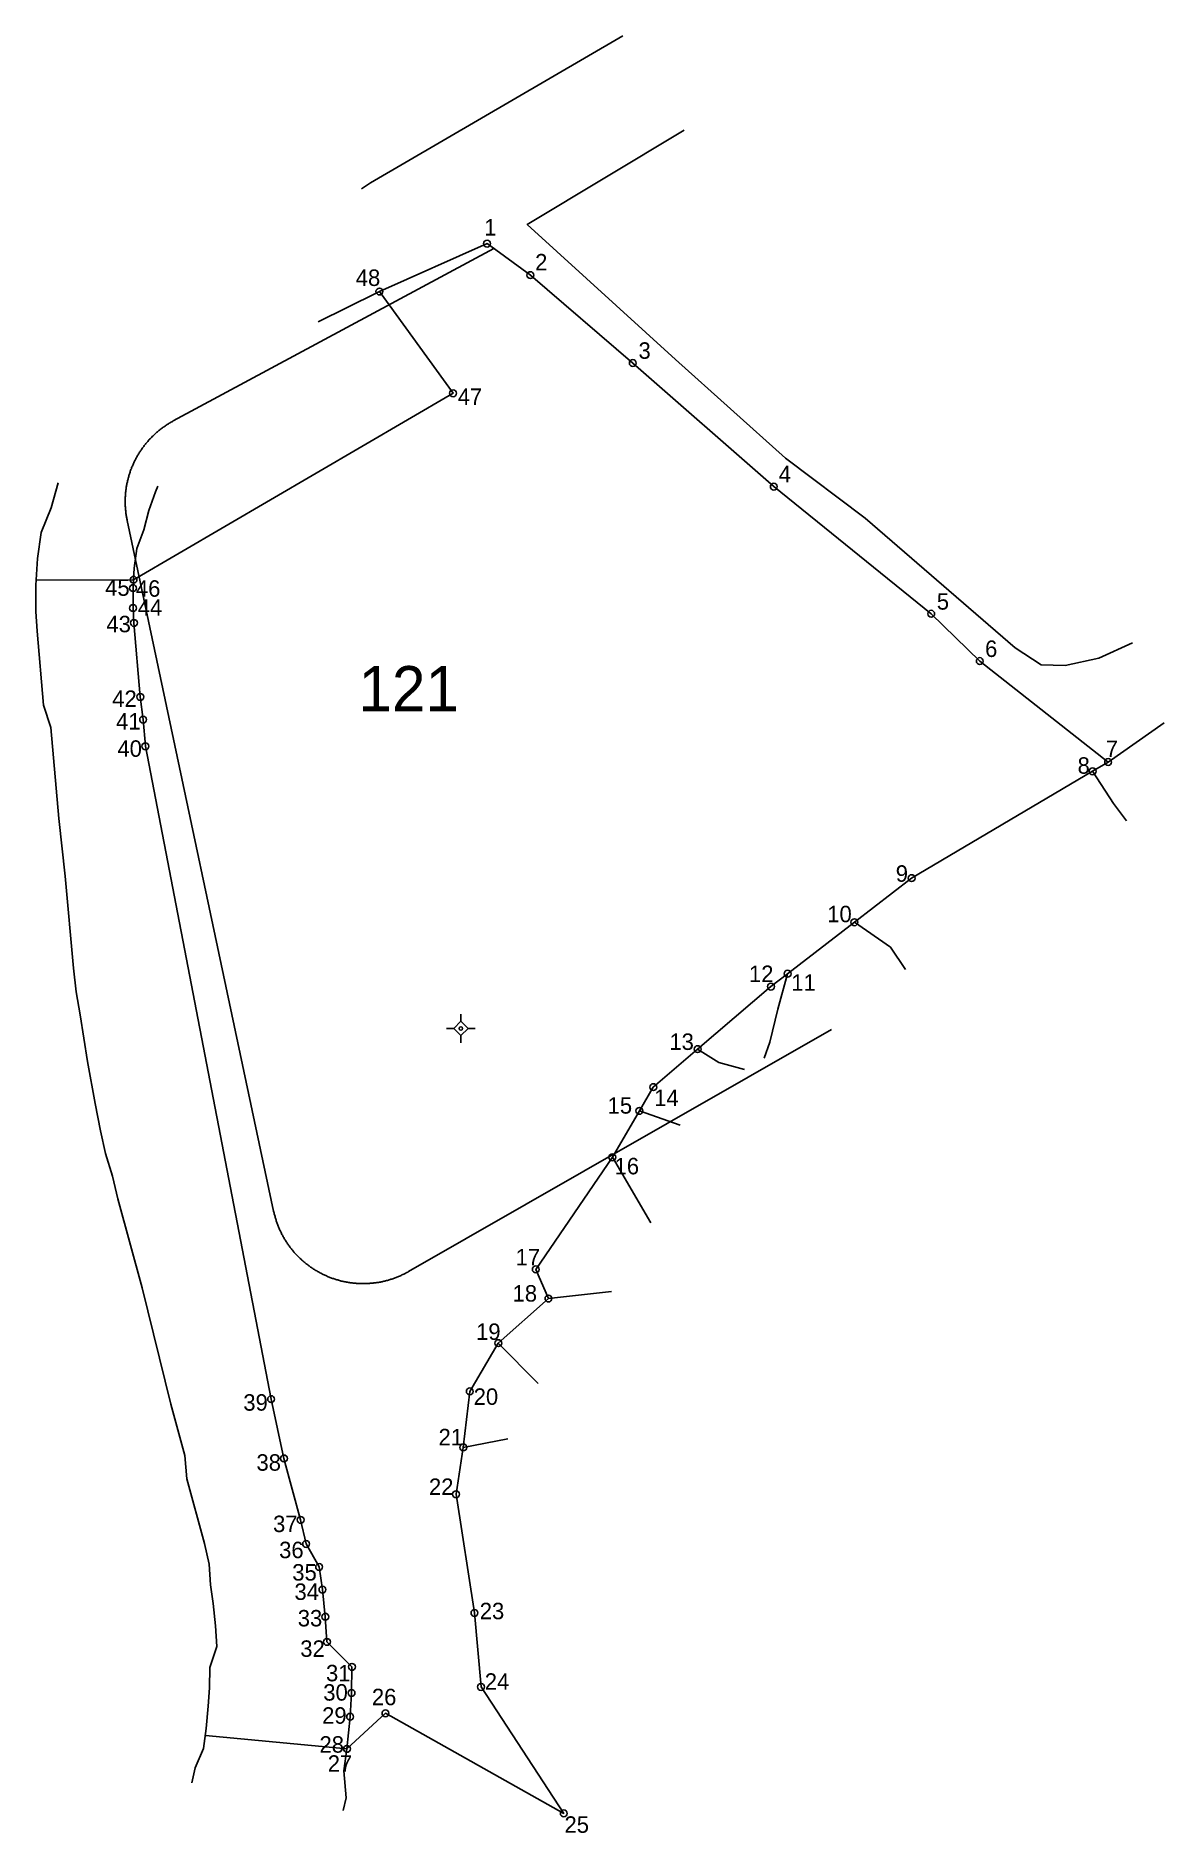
# Model space of a CAD drawing. Extents: x 551253 to 551352, y 1839346 to 1839504.
import ezdxf

# ---------------------------------------------------------------- set-up
doc = ezdxf.new("R2010")
doc.units = 0
for name, color, linetype in [('Level 10', 7, 'Continuous'), ('Level 11', 7, 'Continuous'), ('Level 15', 7, 'Continuous'), ('Level 16', 7, 'Continuous'), ('Level 20', 7, 'Continuous'), ('Level 30', 7, 'Continuous'), ('Level 5', 7, 'Continuous'), ('Level 9', 7, 'Continuous')]:
    doc.layers.add(name, color=color, linetype=linetype)

msp = doc.modelspace()

# ---------------------------------------------------------------- linework, layer by layer
at = {"layer": 'Level 10'}
for p, q in [((551345.39, 1839439.26), (551346.75, 1839440.07)), ((551318.73, 1839421.56), (551324.56, 1839426.06)), ((551303.41, 1839405.5), (551305.77, 1839409.56)), ((551293.43, 1839389.25), (551297.82, 1839393.15))]:
    msp.add_line(p, q, dxfattribs=at)
for points in [[(551283.04, 1839481.22), (551292.45, 1839485.41), (551296.24, 1839482.66), (551305.19, 1839474.97), (551317.52, 1839464.16), (551331.28, 1839453.04), (551335.53, 1839448.9), (551346.75, 1839440.07)], [(551283.04, 1839481.22), (551289.48, 1839472.32), (551261.54, 1839456.01)], [(551261.54, 1839456.01), (551261.5, 1839455.28), (551261.5, 1839453.54), (551261.58, 1839452.24), (551262.13, 1839445.76), (551262.38, 1839443.78), (551262.58, 1839441.45), (551273.57, 1839384.35), (551274.69, 1839379.16), (551276.15, 1839373.79), (551276.63, 1839371.68), (551277.77, 1839369.67), (551278.06, 1839367.69), (551278.31, 1839365.31), (551278.45, 1839363.12), (551280.64, 1839360.93), (551280.6, 1839358.65), (551280.48, 1839356.57), (551280.2, 1839353.76)], [(551324.56, 1839426.06), (551329.57, 1839429.92), (551345.39, 1839439.26)], [(551310.86, 1839414.96), (551317.27, 1839420.43), (551318.73, 1839421.56)], [(551305.77, 1839409.56), (551306.98, 1839411.64), (551310.86, 1839414.96)], [(551297.82, 1839393.15), (551296.71, 1839395.7), (551303.41, 1839405.5)], [(551290.37, 1839380.13), (551290.94, 1839385.03), (551293.43, 1839389.25)], [(551280.2, 1839353.76), (551283.57, 1839356.87), (551299.16, 1839348.12), (551291.92, 1839359.18), (551291.35, 1839365.65), (551289.74, 1839376.03), (551290.37, 1839380.13)]]:
    msp.add_lwpolyline(points, dxfattribs=at)
at = {"layer": 'Level 11'}
for p, q in [((551290.16, 1839418.02), (551290.16, 1839417.4)), ((551289.54, 1839416.77), (551288.91, 1839416.77)), ((551290.16, 1839417.4), (551289.54, 1839416.77)), ((551289.54, 1839416.77), (551290.16, 1839416.15)), ((551290.79, 1839416.77), (551290.16, 1839417.4)), ((551290.16, 1839416.15), (551290.79, 1839416.77)), ((551290.16, 1839416.15), (551290.16, 1839415.52)), ((551291.41, 1839416.77), (551290.79, 1839416.77))]:
    msp.add_line(p, q, dxfattribs=at)
msp.add_circle((551290.16, 1839416.77), 0.15, dxfattribs=at)
at = {"layer": 'Level 16'}
for p, q in [((551346.75, 1839440.07), (551351.64, 1839443.5)), ((551305.77, 1839409.56), (551309.33, 1839408.3)), ((551303.41, 1839405.5), (551306.76, 1839399.77)), ((551297.82, 1839393.15), (551303.32, 1839393.75)), ((551293.43, 1839389.25), (551296.92, 1839385.73)), ((551290.37, 1839380.13), (551294.28, 1839380.88))]:
    msp.add_line(p, q, dxfattribs=at)
for points in [[(551281.46, 1839490.21), (551282.26, 1839490.74), (551304.31, 1839503.58)], [(551309.69, 1839495.33), (551295.96, 1839487.09), (551308.93, 1839475.28), (551318.53, 1839466.65), (551325.51, 1839461.39), (551338.63, 1839450.05), (551340.89, 1839448.58), (551343, 1839448.52), (551345.95, 1839449.15), (551348.89, 1839450.5)], [(551277.68, 1839478.57), (551282.82, 1839481.12), (551283.04, 1839481.22)], [(551266.65, 1839350.79), (551266.94, 1839352.1), (551267.65, 1839353.78), (551267.9, 1839355.55), (551268.08, 1839357.49), (551268.17, 1839359.11), (551268.2, 1839360.89), (551268.83, 1839362.71), (551268.71, 1839364.51), (551268.51, 1839366.48), (551268.27, 1839368.11), (551268.14, 1839369.93), (551267.74, 1839371.71), (551266.19, 1839377.38), (551266.04, 1839379.41), (551264.79, 1839383.9), (551262.31, 1839394.08), (551260.18, 1839401.86), (551259.69, 1839403.85), (551259.1, 1839405.83), (551258.66, 1839407.83), (551258.18, 1839410.22), (551257.51, 1839413.89), (551256.88, 1839417.96), (551256.53, 1839419.98), (551256.29, 1839422.03), (551255.56, 1839430.09), (551255, 1839435.12), (551254.32, 1839443.09), (551253.67, 1839445.04), (551253.12, 1839451.52), (551253.01, 1839453.25), (551253.01, 1839455.55), (551253.16, 1839457.86), (551253.46, 1839460.14), (551254.35, 1839462.3), (551254.94, 1839464.5)], [(551261.54, 1839456.01), (551261.61, 1839457.02), (551261.84, 1839458.75), (551262.44, 1839460.39), (551262.89, 1839462.06), (551263.45, 1839463.69), (551263.66, 1839464.19)], [(551345.39, 1839439.26), (551347.21, 1839436.44), (551348.35, 1839434.93)], [(551324.56, 1839426.06), (551327.71, 1839423.87), (551329.04, 1839421.93)], [(551316.67, 1839414.16), (551317.18, 1839415.57), (551317.88, 1839418.47), (551318.73, 1839421.56)], [(551310.86, 1839414.96), (551312.72, 1839413.79), (551314.97, 1839413.17)], [(551279.88, 1839348.36), (551280.12, 1839349.47), (551279.93, 1839351.84), (551280.2, 1839353.76)]]:
    msp.add_lwpolyline(points, dxfattribs=at)
at = {"layer": 'Level 20'}
for centre in [(551292.45, 1839485.41), (551296.24, 1839482.66), (551283.04, 1839481.22), (551305.19, 1839474.97), (551289.48, 1839472.32), (551317.52, 1839464.16), (551261.5, 1839455.28), (551261.54, 1839456.01), (551261.5, 1839453.54), (551261.58, 1839452.24), (551331.28, 1839453.04), (551335.53, 1839448.9), (551262.13, 1839445.76), (551262.38, 1839443.78), (551262.58, 1839441.45), (551345.39, 1839439.26), (551346.75, 1839440.07), (551329.57, 1839429.92), (551324.56, 1839426.06), (551317.27, 1839420.43), (551318.73, 1839421.56), (551310.86, 1839414.96), (551306.98, 1839411.64), (551305.77, 1839409.56), (551303.41, 1839405.5), (551296.71, 1839395.7), (551297.82, 1839393.15), (551293.43, 1839389.25), (551273.57, 1839384.35), (551290.94, 1839385.03), (551290.37, 1839380.13), (551274.69, 1839379.16), (551289.74, 1839376.03), (551276.15, 1839373.79), (551276.63, 1839371.68), (551277.77, 1839369.67), (551278.06, 1839367.69), (551278.31, 1839365.31), (551291.35, 1839365.65), (551278.45, 1839363.12), (551280.64, 1839360.93), (551291.92, 1839359.18), (551280.6, 1839358.65), (551280.48, 1839356.57), (551283.57, 1839356.87), (551280.2, 1839353.76), (551299.16, 1839348.12)]:
    msp.add_circle(centre, 0.3, dxfattribs=at)
at = {"layer": 'Level 30'}
msp.add_line((551300.92, 1839404.28), (551322.57, 1839416.67), dxfattribs=at)
msp.add_lwpolyline([(551293.04, 1839484.98), (551265.02, 1839469.9), (551264.95, 1839469.87), (551264.88, 1839469.83), (551264.81, 1839469.79), (551264.74, 1839469.75), (551264.67, 1839469.71), (551264.61, 1839469.66), (551264.54, 1839469.62), (551264.47, 1839469.58), (551264.4, 1839469.54), (551264.34, 1839469.49), (551264.27, 1839469.45), (551264.21, 1839469.4), (551264.14, 1839469.35), (551264.08, 1839469.31), (551264.01, 1839469.26), (551263.95, 1839469.21), (551263.88, 1839469.16), (551263.82, 1839469.11), (551263.76, 1839469.06), (551263.7, 1839469.01), (551263.64, 1839468.96), (551263.58, 1839468.91), (551263.52, 1839468.85), (551263.46, 1839468.8), (551263.4, 1839468.75), (551263.34, 1839468.69), (551263.28, 1839468.64), (551263.22, 1839468.58), (551263.17, 1839468.53), (551263.11, 1839468.47), (551263.05, 1839468.41), (551263, 1839468.35), (551262.94, 1839468.3), (551262.89, 1839468.24), (551262.84, 1839468.18), (551262.78, 1839468.12), (551262.73, 1839468.06), (551262.68, 1839468), (551262.63, 1839467.93), (551262.58, 1839467.87), (551262.53, 1839467.81), (551262.48, 1839467.75), (551262.43, 1839467.68), (551262.38, 1839467.62), (551262.33, 1839467.55), (551262.29, 1839467.49), (551262.24, 1839467.42), (551262.2, 1839467.36), (551262.15, 1839467.29), (551262.11, 1839467.22), (551262.07, 1839467.16), (551262.02, 1839467.09), (551261.98, 1839467.02), (551261.94, 1839466.95), (551261.9, 1839466.88), (551261.86, 1839466.81), (551261.82, 1839466.75), (551261.78, 1839466.67), (551261.74, 1839466.6), (551261.71, 1839466.53), (551261.67, 1839466.46), (551261.63, 1839466.39), (551261.6, 1839466.32), (551261.57, 1839466.25), (551261.53, 1839466.17), (551261.5, 1839466.1), (551261.47, 1839466.03), (551261.44, 1839465.95), (551261.4, 1839465.88), (551261.37, 1839465.81), (551261.35, 1839465.73), (551261.32, 1839465.66), (551261.29, 1839465.58), (551261.26, 1839465.51), (551261.24, 1839465.43), (551261.21, 1839465.35), (551261.19, 1839465.28), (551261.16, 1839465.2), (551261.14, 1839465.13), (551261.12, 1839465.05), (551261.1, 1839464.97), (551261.08, 1839464.89), (551261.06, 1839464.82), (551261.04, 1839464.74), (551261.02, 1839464.66), (551261, 1839464.58), (551260.98, 1839464.5), (551260.97, 1839464.43), (551260.95, 1839464.35), (551260.94, 1839464.27), (551260.92, 1839464.19), (551260.91, 1839464.11), (551260.9, 1839464.03), (551260.89, 1839463.95), (551260.88, 1839463.87), (551260.87, 1839463.79), (551260.86, 1839463.72), (551260.85, 1839463.64), (551260.84, 1839463.56), (551260.84, 1839463.48), (551260.83, 1839463.4), (551260.83, 1839463.32), (551260.82, 1839463.24), (551260.82, 1839463.16), (551260.82, 1839463.08), (551260.81, 1839463), (551260.81, 1839462.92), (551260.81, 1839462.84), (551260.81, 1839462.76), (551260.82, 1839462.68), (551260.82, 1839462.6), (551260.82, 1839462.52), (551260.82, 1839462.44), (551260.83, 1839462.36), (551260.83, 1839462.28), (551260.84, 1839462.2), (551260.85, 1839462.12), (551260.86, 1839462.04), (551260.86, 1839461.96), (551260.87, 1839461.88), (551260.88, 1839461.8), (551260.89, 1839461.72), (551260.91, 1839461.64), (551260.92, 1839461.56), (551260.93, 1839461.48), (551260.95, 1839461.4), (551260.96, 1839461.33), (551260.98, 1839461.25), (551260.99, 1839461.2), (551273.79, 1839400.79), (551273.81, 1839400.71), (551273.83, 1839400.64), (551273.85, 1839400.56), (551273.87, 1839400.48), (551273.89, 1839400.4), (551273.91, 1839400.33), (551273.93, 1839400.25), (551273.95, 1839400.17), (551273.97, 1839400.1), (551274, 1839400.02), (551274.02, 1839399.94), (551274.05, 1839399.87), (551274.07, 1839399.79), (551274.1, 1839399.72), (551274.13, 1839399.64), (551274.16, 1839399.57), (551274.19, 1839399.49), (551274.22, 1839399.42), (551274.25, 1839399.34), (551274.28, 1839399.27), (551274.31, 1839399.2), (551274.34, 1839399.12), (551274.38, 1839399.05), (551274.41, 1839398.98), (551274.45, 1839398.91), (551274.48, 1839398.84), (551274.52, 1839398.76), (551274.56, 1839398.69), (551274.59, 1839398.62), (551274.63, 1839398.55), (551274.67, 1839398.48), (551274.71, 1839398.41), (551274.75, 1839398.35), (551274.79, 1839398.28), (551274.84, 1839398.21), (551274.88, 1839398.14), (551274.92, 1839398.07), (551274.97, 1839398.01), (551275.01, 1839397.94), (551275.06, 1839397.88), (551275.1, 1839397.81), (551275.15, 1839397.75), (551275.2, 1839397.68), (551275.25, 1839397.62), (551275.29, 1839397.55), (551275.34, 1839397.49), (551275.39, 1839397.43), (551275.44, 1839397.37), (551275.5, 1839397.3), (551275.55, 1839397.24), (551275.6, 1839397.18), (551275.65, 1839397.12), (551275.71, 1839397.06), (551275.76, 1839397), (551275.81, 1839396.95), (551275.87, 1839396.89), (551275.93, 1839396.83), (551275.98, 1839396.77), (551276.04, 1839396.72), (551276.1, 1839396.66), (551276.16, 1839396.61), (551276.21, 1839396.55), (551276.27, 1839396.5), (551276.33, 1839396.45), (551276.39, 1839396.39), (551276.45, 1839396.34), (551276.52, 1839396.29), (551276.58, 1839396.24), (551276.64, 1839396.19), (551276.7, 1839396.14), (551276.77, 1839396.09), (551276.83, 1839396.04), (551276.89, 1839396), (551276.96, 1839395.95), (551277.02, 1839395.9), (551277.09, 1839395.86), (551277.16, 1839395.81), (551277.22, 1839395.77), (551277.29, 1839395.72), (551277.36, 1839395.68), (551277.43, 1839395.64), (551277.49, 1839395.6), (551277.56, 1839395.56), (551277.63, 1839395.52), (551277.7, 1839395.48), (551277.77, 1839395.44), (551277.84, 1839395.4), (551277.91, 1839395.36), (551277.98, 1839395.33), (551278.05, 1839395.29), (551278.13, 1839395.25), (551278.2, 1839395.22), (551278.27, 1839395.19), (551278.34, 1839395.15), (551278.42, 1839395.12), (551278.49, 1839395.09), (551278.56, 1839395.06), (551278.64, 1839395.03), (551278.71, 1839395), (551278.79, 1839394.97), (551278.86, 1839394.94), (551278.94, 1839394.91), (551279.01, 1839394.89), (551279.09, 1839394.86), (551279.16, 1839394.84), (551279.24, 1839394.81), (551279.32, 1839394.79), (551279.39, 1839394.77), (551279.47, 1839394.75), (551279.55, 1839394.72), (551279.63, 1839394.7), (551279.7, 1839394.68), (551279.78, 1839394.67), (551279.86, 1839394.65), (551279.94, 1839394.63), (551280.02, 1839394.61), (551280.09, 1839394.6), (551280.17, 1839394.58), (551280.25, 1839394.57), (551280.33, 1839394.56), (551280.41, 1839394.54), (551280.49, 1839394.53), (551280.57, 1839394.52), (551280.65, 1839394.51), (551280.73, 1839394.5), (551280.81, 1839394.49), (551280.89, 1839394.49), (551280.97, 1839394.48), (551281.04, 1839394.47), (551281.12, 1839394.47), (551281.2, 1839394.46), (551281.28, 1839394.46), (551281.36, 1839394.46), (551281.44, 1839394.45), (551281.52, 1839394.45), (551281.6, 1839394.45), (551281.68, 1839394.45), (551281.76, 1839394.45), (551281.84, 1839394.45), (551281.92, 1839394.46), (551282, 1839394.46), (551282.08, 1839394.46), (551282.16, 1839394.47), (551282.24, 1839394.48), (551282.32, 1839394.48), (551282.4, 1839394.49), (551282.48, 1839394.5), (551282.56, 1839394.51), (551282.64, 1839394.52), (551282.72, 1839394.53), (551282.8, 1839394.54), (551282.88, 1839394.55), (551282.96, 1839394.56), (551283.04, 1839394.58), (551283.12, 1839394.59), (551283.19, 1839394.61), (551283.27, 1839394.62), (551283.35, 1839394.64), (551283.43, 1839394.66), (551283.51, 1839394.68), (551283.58, 1839394.7), (551283.66, 1839394.72), (551283.74, 1839394.74), (551283.82, 1839394.76), (551283.89, 1839394.78), (551283.97, 1839394.8), (551284.05, 1839394.83), (551284.12, 1839394.85), (551284.2, 1839394.88), (551284.27, 1839394.9), (551284.35, 1839394.93), (551284.42, 1839394.96), (551284.5, 1839394.99), (551284.57, 1839395.02), (551284.65, 1839395.05), (551284.72, 1839395.08), (551284.79, 1839395.11), (551284.87, 1839395.14), (551284.94, 1839395.17), (551285.01, 1839395.21), (551285.09, 1839395.24), (551285.16, 1839395.28), (551285.23, 1839395.31), (551285.3, 1839395.35), (551285.37, 1839395.39), (551285.44, 1839395.42), (551285.51, 1839395.46), (551285.58, 1839395.5), (551285.59, 1839395.51), (551300.92, 1839404.28)], dxfattribs=at)
at = {"layer": 'Level 5'}
for p, q in [((551253.04, 1839455.99), (551261.54, 1839456.01)), ((551267.84, 1839354.94), (551280.2, 1839353.76))]:
    msp.add_line(p, q, dxfattribs=at)

# ---------------------------------------------------------------- texts
at = {"layer": 'Level 15'}
msp.add_text('121', height=3.946, dxfattribs=at).set_placement((551281.2, 1839444.52))
at = {"layer": 'Level 9'}
for s, p in [('1', (551292.2, 1839486.12)), ('2', (551296.65, 1839483.07)), ('48', (551280.97, 1839481.71)), ('3', (551305.69, 1839475.34)), ('47', (551289.88, 1839471.31)), ('4', (551317.95, 1839464.54)), ('45', (551259.06, 1839454.61)), ('46', (551261.75, 1839454.53)), ('44', (551261.91, 1839452.87)), ('5', (551331.77, 1839453.4)), ('43', (551259.17, 1839451.42)), ('6', (551335.99, 1839449.26)), ('42', (551259.68, 1839444.89)), ('41', (551260.02, 1839442.91)), ('40', (551260.13, 1839440.53)), ('7', (551346.54, 1839440.51)), ('8', (551344.08, 1839439.05)), ('9', (551328.18, 1839429.6)), ('10', (551322.19, 1839426.06)), ('12', (551315.35, 1839420.83)), ('11', (551319.05, 1839420.07)), ('13', (551308.39, 1839414.89)), ('14', (551307.06, 1839409.99)), ('15', (551302.99, 1839409.32)), ('16', (551303.6, 1839404.01)), ('17', (551294.95, 1839396.05)), ('18', (551294.68, 1839392.88)), ('19', (551291.49, 1839389.53)), ('39', (551271.14, 1839383.34)), ('20', (551291.28, 1839383.85)), ('21', (551288.21, 1839380.31)), ('38', (551272.29, 1839378.09)), ('22', (551287.37, 1839375.97)), ('37', (551273.74, 1839372.72)), ('36', (551274.27, 1839370.44)), ('35', (551275.42, 1839368.48)), ('34', (551275.61, 1839366.79)), ('33', (551275.9, 1839364.47)), ('23', (551291.81, 1839365.1)), ('32', (551276.12, 1839361.81)), ('31', (551278.37, 1839359.67)), ('30', (551278.13, 1839357.98)), ('24', (551292.25, 1839358.93)), ('26', (551282.38, 1839357.58)), ('29', (551278.03, 1839355.96)), ('28', (551277.8, 1839353.43)), ('27', (551278.52, 1839351.76)), ('25', (551299.22, 1839346.42))]:
    msp.add_text(s, height=1.44, dxfattribs=at).set_placement(p)

doc.saveas('drawing.dxf')
